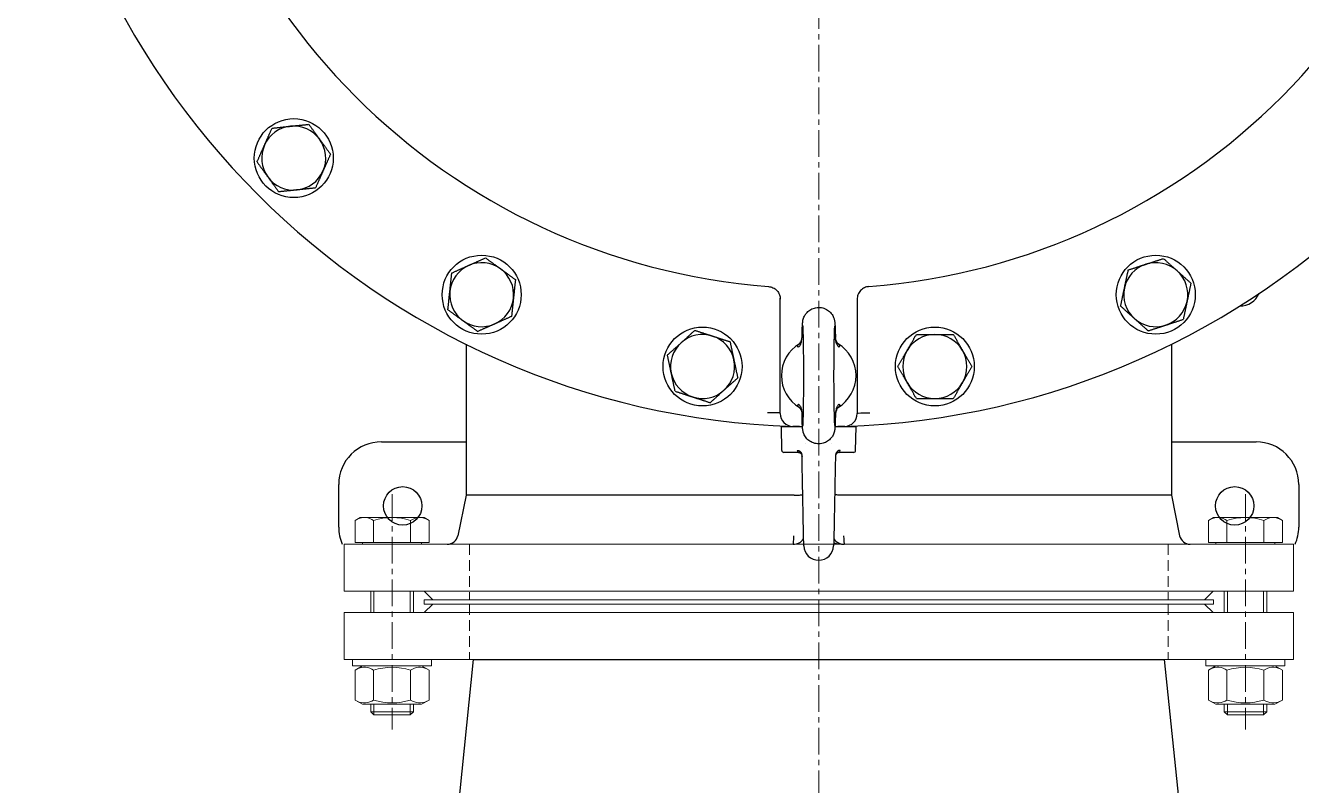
# Model space of a CAD drawing. Header units: millimetres. Extents: x 47998 to 491357, y 29487 to 305355.
# Drawn here: x 49428.5 to 49488.3, y 30339.2 to 30374.8 of the extents above; entities that cross this region are included whole.
import ezdxf

# ---------------------------------------------------------------- set-up
doc = ezdxf.new("R2010")
doc.units = ezdxf.units.MM
doc.linetypes.add('GP kota 28.53_PBS_strojarstvo_rashladni_sustav$0$CENTER', pattern=[2, 1.25, -0.25, 0.25, -0.25])
doc.linetypes.add('GP kota 28.53_PBS_strojarstvo_rashladni_sustav$0$DASHED', pattern=[0.75, 0.5, -0.25])

msp = doc.modelspace()

# ---------------------------------------------------------------- linework, layer by layer
at = {"color": 4, "linetype": 'GP kota 28.53_PBS_strojarstvo_rashladni_sustav$0$CENTER', "lineweight": 9}
for p, q in [((49465.675, 30513.867), (49465.675, 30216.216)), ((49445.675, 30352.805), (49445.675, 30341.789)), ((49485.675, 30352.805), (49485.675, 30341.789))]:
    msp.add_line(p, q, dxfattribs=at)
at = {"color": 1, "linetype": 'Continuous', "lineweight": -3}
for p, q in [((49463.875, 30356.581), (49463.875, 30361.992)), ((49467.475, 30361.992), (49467.475, 30356.581)), ((49449.145, 30359.836), (49449.145, 30352.761)), ((49464.73, 30359.69), (49464.672, 30359.771)), ((49466.621, 30359.69), (49466.679, 30359.771)), ((49482.205, 30359.836), (49482.205, 30352.761)), ((49463.276, 30356.64), (49463.875, 30356.64)), ((49464.73, 30357.033), (49464.672, 30356.951)), ((49466.621, 30357.033), (49466.679, 30356.951)), ((49464.914, 30355.961), (49463.925, 30355.961)), ((49463.945, 30354.859), (49463.925, 30355.961)), ((49467.425, 30355.961), (49466.437, 30355.961)), ((49467.406, 30354.859), (49467.425, 30355.961)), ((49445.175, 30355.261), (49449.145, 30355.261)), ((49464.73, 30354.761), (49464.045, 30354.761)), ((49464.732, 30354.761), (49464.73, 30354.761)), ((49465.075, 30355.174), (49465.075, 30355.174)), ((49466.275, 30355.174), (49466.275, 30355.174)), ((49466.621, 30354.761), (49466.619, 30354.761)), ((49467.306, 30354.761), (49466.621, 30354.761)), ((49482.205, 30355.261), (49486.175, 30355.261)), ((49464.895, 30354.555), (49464.895, 30354.555)), ((49466.456, 30354.555), (49466.456, 30354.555)), ((49443.175, 30351.261), (49443.175, 30353.261)), ((49488.175, 30353.261), (49488.175, 30351.261)), ((49449.145, 30352.761), (49448.757, 30350.861)), ((49464.517, 30352.761), (49449.145, 30352.761)), ((49464.517, 30352.761), (49464.517, 30352.761)), ((49466.833, 30352.761), (49466.834, 30352.761)), ((49482.205, 30352.761), (49466.834, 30352.761)), ((49482.205, 30352.761), (49482.594, 30350.861)), ((49449.482, 30345.061), (49447.895, 30329.57)), ((49449.48, 30345.061), (49481.87, 30345.061)), ((49449.48, 30345.061), (49481.87, 30345.061)), ((49481.872, 30345.061), (49483.455, 30329.57))]:
    msp.add_line(p, q, dxfattribs=at)
at = {"color": 1, "linetype": 'Continuous', "lineweight": 9, "extrusion": (0.5, -0.866025, 0)}
for p, q in [((49443.943, 30351.577), (49444.175, 30351.711)), ((49483.943, 30351.577), (49484.175, 30351.711)), ((49443.943, 30344.564), (49444.29, 30344.765)), ((49483.943, 30344.564), (49484.29, 30344.765)), ((49447.408, 30343.165), (49447.06, 30342.965)), ((49487.408, 30343.165), (49487.06, 30342.965))]:
    msp.add_line(p, q, dxfattribs=at)
at = {"color": 1, "linetype": 'Continuous', "lineweight": 9, "extrusion": (-3.06162e-16, -1, 0)}
for p, q in [((49444.175, 30351.711), (49447.175, 30351.711)), ((49487.175, 30351.711), (49484.175, 30351.711)), ((49447.408, 30350.541), (49443.943, 30350.541)), ((49483.943, 30350.541), (49487.408, 30350.541)), ((49444.29, 30342.965), (49447.06, 30342.965)), ((49487.06, 30342.965), (49484.29, 30342.965)), ((49446.675, 30342.618), (49444.675, 30342.618)), ((49446.522, 30342.465), (49444.829, 30342.465)), ((49484.675, 30342.618), (49486.675, 30342.618)), ((49484.829, 30342.465), (49486.522, 30342.465))]:
    msp.add_line(p, q, dxfattribs=at)
at = {"color": 1, "linetype": 'Continuous', "lineweight": 9, "extrusion": (-0.5, -0.866025, 0)}
for p, q in [((49447.408, 30351.577), (49447.175, 30351.711)), ((49487.408, 30351.577), (49487.175, 30351.711)), ((49447.408, 30344.564), (49447.06, 30344.765)), ((49487.408, 30344.564), (49487.06, 30344.765)), ((49443.943, 30343.165), (49444.29, 30342.965)), ((49483.943, 30343.165), (49484.29, 30342.965))]:
    msp.add_line(p, q, dxfattribs=at)
at = {"color": 1, "linetype": 'Continuous', "lineweight": 9, "extrusion": (-1, 3.06162e-16, 0)}
for p, q in [((49443.943, 30351.577), (49443.943, 30350.541)), ((49444.809, 30351.577), (49444.809, 30350.541)), ((49446.542, 30351.577), (49446.542, 30350.541)), ((49447.408, 30351.577), (49447.408, 30350.541)), ((49444.29, 30350.541), (49444.29, 30350.461)), ((49447.06, 30350.541), (49447.06, 30350.461)), ((49444.675, 30348.261), (49444.675, 30347.265)), ((49446.675, 30348.261), (49446.675, 30347.265)), ((49443.943, 30344.564), (49443.943, 30343.165)), ((49444.809, 30344.564), (49444.809, 30343.165)), ((49446.542, 30344.564), (49446.542, 30343.165)), ((49447.408, 30344.564), (49447.408, 30343.165)), ((49444.675, 30342.965), (49444.675, 30342.618)), ((49446.675, 30342.965), (49446.675, 30342.618))]:
    msp.add_line(p, q, dxfattribs=at)
at = {"color": 1, "linetype": 'Continuous', "lineweight": 9, "extrusion": (1, -3.06162e-16, 0)}
for p, q in [((49483.943, 30351.577), (49483.943, 30350.541)), ((49484.809, 30351.577), (49484.809, 30350.541)), ((49486.542, 30351.577), (49486.542, 30350.541)), ((49487.408, 30351.577), (49487.408, 30350.541)), ((49484.29, 30350.541), (49484.29, 30350.461)), ((49487.06, 30350.541), (49487.06, 30350.461)), ((49484.675, 30348.261), (49484.675, 30347.265)), ((49486.675, 30348.261), (49486.675, 30347.265)), ((49483.943, 30344.564), (49483.943, 30343.165)), ((49484.809, 30344.564), (49484.809, 30343.165)), ((49486.542, 30344.564), (49486.542, 30343.165)), ((49487.408, 30344.564), (49487.408, 30343.165)), ((49484.675, 30342.965), (49484.675, 30342.618)), ((49486.675, 30342.965), (49486.675, 30342.618))]:
    msp.add_line(p, q, dxfattribs=at)
at = {"color": 1, "linetype": 'Continuous', "lineweight": 9}
for p, q in [((49443.425, 30348.261), (49443.425, 30350.461)), ((49487.925, 30350.461), (49443.425, 30350.461)), ((49487.925, 30350.461), (49487.925, 30348.261)), ((49487.925, 30348.261), (49443.425, 30348.261)), ((49447.585, 30347.861), (49447.185, 30348.261)), ((49483.765, 30347.861), (49484.165, 30348.261)), ((49484.175, 30347.861), (49447.175, 30347.861)), ((49447.175, 30347.661), (49447.175, 30347.861)), ((49484.175, 30347.661), (49447.175, 30347.661)), ((49447.585, 30347.661), (49447.185, 30347.265)), ((49483.765, 30347.661), (49484.165, 30347.265)), ((49484.175, 30347.661), (49484.175, 30347.861)), ((49443.425, 30347.261), (49443.425, 30345.061)), ((49487.925, 30347.261), (49443.425, 30347.261)), ((49487.925, 30347.265), (49487.925, 30345.065)), ((49487.925, 30345.061), (49443.425, 30345.061)), ((49443.825, 30345.065), (49443.825, 30344.765)), ((49447.525, 30345.065), (49443.825, 30345.065)), ((49443.825, 30344.765), (49447.525, 30344.765)), ((49447.525, 30344.765), (49447.525, 30345.065)), ((49483.825, 30344.765), (49483.825, 30345.065)), ((49483.825, 30345.065), (49487.525, 30345.065)), ((49487.525, 30344.765), (49483.825, 30344.765)), ((49487.525, 30345.065), (49487.525, 30344.765))]:
    msp.add_line(p, q, dxfattribs=at)
at = {"color": 5, "linetype": 'GP kota 28.53_PBS_strojarstvo_rashladni_sustav$0$DASHED', "lineweight": 15}
for p, q in [((49449.3, 30350.461), (49449.3, 30347.861)), ((49482.05, 30350.461), (49482.05, 30347.861)), ((49449.3, 30347.661), (49449.3, 30345.061)), ((49482.05, 30347.661), (49482.05, 30345.061))]:
    msp.add_line(p, q, dxfattribs=at)
at = {"color": 4, "linetype": 'Continuous', "lineweight": 9, "extrusion": (-1, 3.06162e-16, 0)}
for p, q in [((49444.829, 30348.261), (49444.829, 30347.265)), ((49446.522, 30348.261), (49446.522, 30347.265)), ((49444.829, 30342.965), (49444.829, 30342.465)), ((49446.522, 30342.965), (49446.522, 30342.465))]:
    msp.add_line(p, q, dxfattribs=at)
at = {"color": 4, "linetype": 'Continuous', "lineweight": 9, "extrusion": (1, -3.06162e-16, 0)}
for p, q in [((49484.829, 30348.261), (49484.829, 30347.265)), ((49486.522, 30348.261), (49486.522, 30347.265)), ((49484.829, 30342.965), (49484.829, 30342.465)), ((49486.522, 30342.965), (49486.522, 30342.465))]:
    msp.add_line(p, q, dxfattribs=at)
at = {"color": 1, "linetype": 'Continuous', "lineweight": 9, "extrusion": (-0.707107, -0.707107, 0)}
for p, q in [((49444.675, 30342.618), (49444.829, 30342.465)), ((49484.829, 30342.465), (49484.675, 30342.618))]:
    msp.add_line(p, q, dxfattribs=at)
at = {"color": 1, "linetype": 'Continuous', "lineweight": 9, "extrusion": (0.707107, -0.707107, 0)}
for p, q in [((49446.522, 30342.465), (49446.675, 30342.618)), ((49486.675, 30342.618), (49486.522, 30342.465))]:
    msp.add_line(p, q, dxfattribs=at)
at = {"color": 1, "linetype": 'Continuous', "lineweight": -3}
for centre, radius in [((49441.068, 30368.554), 1.85), ((49449.877, 30362.154), 1.85), ((49481.474, 30362.154), 1.85), ((49460.231, 30358.79), 1.85), ((49471.119, 30358.79), 1.85), ((49446.175, 30352.261), 0.9), ((49485.175, 30352.261), 0.9)]:
    msp.add_circle(centre, radius, dxfattribs=at)
for centre, radius, start, end in [((49465.675, 30393.161), 37.2, 181.87889, 268.12111), ((49465.675, 30393.161), 37.2, 271.87889, 358.12111), ((49465.675, 30393.161), 30.715, 184.39815, 265.60185), ((49465.675, 30393.161), 30.715, 274.39815, 355.60185), ((49441.068, 30368.554), 1.5, 96, 156), ((49441.068, 30368.554), 1.5, 36, 96), ((49441.068, 30368.554), 1.5, 156, 216), ((49441.068, 30368.554), 1.5, 336, 36), ((49441.068, 30368.554), 1.5, 276, 336), ((49441.068, 30368.554), 1.5, 216, 276), ((49449.877, 30362.154), 1.5, 114, 174), ((49449.877, 30362.154), 1.5, 54, 114), ((49449.877, 30362.154), 1.5, 354, 54), ((49481.474, 30362.154), 1.5, 108, 168), ((49481.474, 30362.154), 1.5, 48, 108), ((49481.474, 30362.154), 1.5, 348, 48), ((49481.474, 30362.154), 1.5, 168, 228), ((49449.877, 30362.154), 1.5, 174, 234), ((49449.877, 30362.154), 1.5, 294, 354), ((49465.669, 30393.054), 31.093, 266.70248, 266.70252), ((49485.439, 30362.579), 0.95, 268.42874, 337.3158), ((49481.474, 30362.154), 1.5, 288, 348), ((49449.877, 30362.154), 1.5, 234, 294), ((49481.474, 30362.154), 1.5, 228, 288), ((49460.231, 30358.79), 1.5, 72, 132), ((49460.231, 30358.79), 1.5, 12, 72), ((49471.119, 30358.79), 1.5, 90, 150), ((49471.119, 30358.79), 1.5, 30, 90), ((49460.231, 30358.79), 1.5, 132, 192), ((49465.675, 30358.361), 1.75, 121.17041, 238.81926), ((49465.675, 30358.361), 1.75, 301.17039, 58.82953), ((49471.119, 30358.79), 1.5, 150, 210), ((49471.119, 30358.79), 1.5, 330, 30), ((49460.231, 30358.79), 1.5, 312, 12), ((49460.231, 30358.79), 1.5, 192, 252), ((49471.119, 30358.79), 1.5, 210, 270), ((49471.119, 30358.79), 1.5, 270, 330), ((49460.231, 30358.79), 1.5, 252, 312), ((49464.475, 30356.581), 0.6, 180, 268.12111), ((49466.875, 30356.581), 0.6, 271.87889, 0), ((49465.675, 30393.161), 37.2, 268.12111, 268.82631), ((49465.675, 30393.161), 37.2, 271.1737, 271.87889), ((49445.175, 30353.261), 2, 90, 180), ((49464.045, 30354.861), 0.1, 181, 270), ((49467.306, 30354.861), 0.1, 270, 359), ((49486.175, 30353.261), 2, 0, 90), ((49445.175, 30351.261), 2, 180, 203.57818), ((49486.175, 30351.261), 2, 336.42182, 0), ((49448.267, 30350.961), 0.5, 270, 348.45074), ((49464.475, 30351.061), 0.6, 270, 325.09207), ((49466.875, 30351.061), 0.6, 214.90798, 270), ((49483.084, 30350.961), 0.5, 191.54926, 270), ((49465.675, 30350.411), 0.7, 181.89232, 358.10768)]:
    msp.add_arc(centre, radius, start, end, dxfattribs=at)
at = {"color": 1, "linetype": 'Continuous', "lineweight": 9}
for centre, radius, start, end in [((49444.376, 30350.946), 0.766, 55.55313, 115.55313), ((49445.675, 30348.848), 2.864, 72.38753, 107.61247), ((49446.975, 30350.946), 0.766, 64.44687, 124.44687), ((49484.376, 30350.946), 0.766, 55.55313, 115.55313), ((49485.675, 30348.848), 2.864, 72.38753, 107.61247), ((49486.975, 30350.946), 0.766, 64.44687, 124.44687), ((49444.376, 30343.933), 0.766, 55.56153, 115.56153), ((49445.675, 30341.836), 2.862, 72.38303, 107.61697), ((49446.975, 30343.933), 0.766, 64.43847, 124.43847), ((49484.376, 30343.933), 0.766, 55.56153, 115.56153), ((49485.675, 30341.836), 2.862, 72.38303, 107.61697), ((49486.975, 30343.933), 0.766, 64.43847, 124.43847), ((49444.376, 30343.797), 0.766, 244.43847, 304.43847), ((49445.675, 30345.893), 2.862, 252.38303, 287.61697), ((49446.975, 30343.797), 0.766, 235.56153, 295.56153), ((49484.376, 30343.797), 0.766, 244.43847, 304.43847), ((49485.675, 30345.893), 2.862, 252.38303, 287.61697), ((49486.975, 30343.797), 0.766, 235.56153, 295.56153)]:
    msp.add_arc(centre, radius, start, end, dxfattribs=at)
at = {"color": 1, "linetype": 'Continuous', "lineweight": -3}
for centre, major_axis, ratio, start_param, end_param in [((49468.075, 30356.581), (0.6, 0), 0.049036, 1.574013, 3.140787), ((49464.73, 30354.861), (0, 0.1), 0.579907, 1.588268, 3.141593), ((49466.621, 30354.861), (0, 0.1), 0.579907, 3.141593, 4.694915), ((49464.475, 30350.961), (0, 0.5), 0.068933, 3.143954, 4.510816), ((49466.875, 30351.061), (-1.1, 0), 0.545455, 1.102491, 1.570796), ((49466.875, 30350.961), (0, 0.5), 0.068933, 1.772369, 3.139231)]:
    msp.add_ellipse(centre, major_axis=major_axis, ratio=ratio, start_param=start_param, end_param=end_param, dxfattribs=at)
for points, weights in [([(49439.698, 30369.164), (49439.861, 30369.531), (49440.05, 30369.955)], [1.75055534995, 1.75055534995, 1.6248711306]), ([(49440.05, 30369.955), (49440.512, 30370.004), (49440.911, 30370.046)], [1.6248711306, 1.75055534995, 1.75055534995]), ([(49440.911, 30370.046), (49441.311, 30370.088), (49441.773, 30370.136)], [1.75055534995, 1.75055534995, 1.6248711306]), ([(49441.773, 30370.136), (49442.045, 30369.761), (49442.282, 30369.436)], [1.6248711306, 1.75055534995, 1.75055534995]), ([(49439.346, 30368.373), (49439.534, 30368.797), (49439.698, 30369.164)], [1.6248711306, 1.75055534995, 1.75055534995]), ([(49442.282, 30369.436), (49442.518, 30369.11), (49442.791, 30368.735)], [1.75055534995, 1.75055534995, 1.6248711306]), ([(49442.791, 30368.735), (49442.602, 30368.311), (49442.438, 30367.944)], [1.6248711306, 1.75055534995, 1.75055534995]), ([(49439.346, 30368.373), (49439.618, 30367.997), (49439.855, 30367.672)], [1.6248711306, 1.75055534995, 1.75055534995]), ([(49442.438, 30367.944), (49442.275, 30367.577), (49442.086, 30367.153)], [1.75055534995, 1.75055534995, 1.6248711306]), ([(49439.855, 30367.672), (49440.091, 30367.347), (49440.364, 30366.972)], [1.75055534995, 1.75055534995, 1.6248711306]), ([(49441.225, 30367.062), (49440.825, 30367.02), (49440.364, 30366.972)], [1.75055534995, 1.75055534995, 1.6248711306]), ([(49442.086, 30367.153), (49441.625, 30367.104), (49441.225, 30367.062)], [1.6248711306, 1.75055534995, 1.75055534995]), ([(49449.266, 30363.525), (49449.634, 30363.688), (49450.058, 30363.877)], [1.75055534995, 1.75055534995, 1.6248711306]), ([(49450.058, 30363.877), (49450.433, 30363.604), (49450.758, 30363.368)], [1.6248711306, 1.75055534995, 1.75055534995]), ([(49481.011, 30363.581), (49481.393, 30363.705), (49481.834, 30363.848)], [1.75055534995, 1.75055534995, 1.6248711306]), ([(49481.834, 30363.848), (49482.179, 30363.538), (49482.478, 30363.269)], [1.6248711306, 1.75055534995, 1.75055534995]), ([(49448.385, 30362.311), (49448.427, 30362.711), (49448.475, 30363.172)], [1.75055534995, 1.75055534995, 1.6248711306]), ([(49448.475, 30363.172), (49448.899, 30363.361), (49449.266, 30363.525)], [1.6248711306, 1.75055534995, 1.75055534995]), ([(49450.758, 30363.368), (49451.083, 30363.131), (49451.459, 30362.859)], [1.75055534995, 1.75055534995, 1.6248711306]), ([(49480.007, 30362.466), (49480.091, 30362.859), (49480.187, 30363.313)], [1.75055534995, 1.75055534995, 1.6248711306]), ([(49480.187, 30363.313), (49480.628, 30363.457), (49481.011, 30363.581)], [1.6248711306, 1.75055534995, 1.75055534995]), ([(49482.478, 30363.269), (49482.777, 30363), (49483.122, 30362.689)], [1.75055534995, 1.75055534995, 1.6248711306]), ([(49451.459, 30362.859), (49451.41, 30362.397), (49451.368, 30361.997)], [1.6248711306, 1.75055534995, 1.75055534995]), ([(49479.827, 30361.619), (49479.923, 30362.073), (49480.007, 30362.466)], [1.6248711306, 1.75055534995, 1.75055534995]), ([(49483.122, 30362.689), (49483.025, 30362.235), (49482.941, 30361.842)], [1.6248711306, 1.75055534995, 1.75055534995]), ([(49448.294, 30361.45), (49448.343, 30361.911), (49448.385, 30362.311)], [1.6248711306, 1.75055534995, 1.75055534995]), ([(49451.368, 30361.997), (49451.326, 30361.598), (49451.278, 30361.136)], [1.75055534995, 1.75055534995, 1.6248711306]), ([(49448.294, 30361.45), (49448.67, 30361.177), (49448.995, 30360.941)], [1.6248711306, 1.75055534995, 1.75055534995]), ([(49480.471, 30361.039), (49480.172, 30361.308), (49479.827, 30361.619)], [1.75055534995, 1.75055534995, 1.6248711306]), ([(49482.941, 30361.842), (49482.858, 30361.449), (49482.761, 30360.995)], [1.75055534995, 1.75055534995, 1.6248711306]), ([(49448.995, 30360.941), (49449.32, 30360.704), (49449.695, 30360.432)], [1.75055534995, 1.75055534995, 1.6248711306]), ([(49450.487, 30360.784), (49450.119, 30360.62), (49449.695, 30360.432)], [1.75055534995, 1.75055534995, 1.6248711306]), ([(49451.278, 30361.136), (49450.854, 30360.947), (49450.487, 30360.784)], [1.6248711306, 1.75055534995, 1.75055534995]), ([(49481.114, 30360.46), (49480.769, 30360.771), (49480.471, 30361.039)], [1.6248711306, 1.75055534995, 1.75055534995]), ([(49481.114, 30360.46), (49481.556, 30360.603), (49481.938, 30360.728)], [1.6248711306, 1.75055534995, 1.75055534995]), ([(49481.938, 30360.728), (49482.32, 30360.852), (49482.761, 30360.995)], [1.75055534995, 1.75055534995, 1.6248711306]), ([(49459.228, 30359.904), (49459.526, 30360.173), (49459.871, 30360.484)], [1.75055534995, 1.75055534995, 1.6248711306]), ([(49459.871, 30360.484), (49460.313, 30360.34), (49460.695, 30360.216)], [1.6248711306, 1.75055534995, 1.75055534995]), ([(49460.695, 30360.216), (49461.077, 30360.092), (49461.519, 30359.949)], [1.75055534995, 1.75055534995, 1.6248711306]), ([(49469.82, 30359.54), (49470.021, 30359.888), (49470.253, 30360.29)], [1.75055534995, 1.75055534995, 1.6248711306]), ([(49470.253, 30360.29), (49470.717, 30360.29), (49471.119, 30360.29)], [1.6248711306, 1.75055534995, 1.75055534995]), ([(49471.119, 30360.29), (49471.521, 30360.29), (49471.985, 30360.29)], [1.75055534995, 1.75055534995, 1.6248711306]), ([(49471.985, 30360.29), (49472.217, 30359.888), (49472.418, 30359.54)], [1.6248711306, 1.75055534995, 1.75055534995]), ([(49458.584, 30359.325), (49458.929, 30359.635), (49459.228, 30359.904)], [1.6248711306, 1.75055534995, 1.75055534995]), ([(49461.519, 30359.949), (49461.615, 30359.495), (49461.699, 30359.102)], [1.6248711306, 1.75055534995, 1.75055534995]), ([(49469.387, 30358.79), (49469.619, 30359.192), (49469.82, 30359.54)], [1.6248711306, 1.75055534995, 1.75055534995]), ([(49472.418, 30359.54), (49472.619, 30359.192), (49472.851, 30358.79)], [1.75055534995, 1.75055534995, 1.6248711306]), ([(49458.764, 30358.478), (49458.681, 30358.871), (49458.584, 30359.325)], [1.75055534995, 1.75055534995, 1.6248711306]), ([(49461.699, 30359.102), (49461.782, 30358.708), (49461.879, 30358.254)], [1.75055534995, 1.75055534995, 1.6248711306]), ([(49458.944, 30357.631), (49458.848, 30358.085), (49458.764, 30358.478)], [1.6248711306, 1.75055534995, 1.75055534995]), ([(49469.82, 30358.04), (49469.619, 30358.388), (49469.387, 30358.79)], [1.75055534995, 1.75055534995, 1.6248711306]), ([(49472.851, 30358.79), (49472.619, 30358.388), (49472.418, 30358.04)], [1.6248711306, 1.75055534995, 1.75055534995]), ([(49461.879, 30358.254), (49461.534, 30357.944), (49461.235, 30357.675)], [1.6248711306, 1.75055534995, 1.75055534995]), ([(49470.253, 30357.29), (49470.021, 30357.692), (49469.82, 30358.04)], [1.6248711306, 1.75055534995, 1.75055534995]), ([(49472.418, 30358.04), (49472.217, 30357.692), (49471.985, 30357.29)], [1.75055534995, 1.75055534995, 1.6248711306]), ([(49458.944, 30357.631), (49459.386, 30357.487), (49459.768, 30357.363)], [1.6248711306, 1.75055534995, 1.75055534995]), ([(49459.768, 30357.363), (49460.15, 30357.239), (49460.592, 30357.095)], [1.75055534995, 1.75055534995, 1.6248711306]), ([(49461.235, 30357.675), (49460.936, 30357.406), (49460.592, 30357.095)], [1.75055534995, 1.75055534995, 1.6248711306]), ([(49470.253, 30357.29), (49470.717, 30357.29), (49471.119, 30357.29)], [1.6248711306, 1.75055534995, 1.75055534995]), ([(49471.119, 30357.29), (49471.521, 30357.29), (49471.985, 30357.29)], [1.75055534995, 1.75055534995, 1.6248711306])]:
    msp.add_rational_spline(points, weights, degree=2, dxfattribs=at)
for points, knots in [([(49463.321, 30362.536), (49463.394, 30362.531), (49463.465, 30362.512), (49463.601, 30362.449), (49463.664, 30362.403), (49463.768, 30362.29), (49463.809, 30362.224), (49463.862, 30362.085), (49463.875, 30362.014), (49463.875, 30361.942), (49463.875, 30361.942), (49463.875, 30361.941)], [0, 0, 0, 0, 0.2186101, 0.2186101, 0.4507598, 0.4507598, 0.6832151, 0.6832151, 0.9002524, 0.9002524, 0.9016437, 0.9016437, 0.9016437, 0.9016437]), ([(49468.029, 30362.536), (49467.957, 30362.531), (49467.886, 30362.512), (49467.75, 30362.449), (49467.687, 30362.403), (49467.582, 30362.29), (49467.541, 30362.224), (49467.489, 30362.085), (49467.476, 30362.014), (49467.475, 30361.942), (49467.475, 30361.942), (49467.475, 30361.941)], [-0.9004468, -0.9004468, -0.9004468, -0.9004468, -0.6817895, -0.6817895, -0.4495896, -0.4495896, -0.2170841, -0.2170841, 0, 0, 0.0013916, 0.0013916, 0.0013916, 0.0013916]), ([(49464.893, 30360.141), (49464.897, 30360.331), (49464.901, 30360.49), (49464.909, 30360.676), (49464.912, 30360.73), (49464.917, 30360.809), (49464.92, 30360.838), (49464.925, 30360.885), (49464.927, 30360.899), (49464.934, 30360.939), (49464.939, 30360.967), (49464.957, 30361.032), (49464.968, 30361.065), (49464.996, 30361.13), (49465.012, 30361.161), (49465.058, 30361.239), (49465.092, 30361.284), (49465.182, 30361.378), (49465.242, 30361.424), (49465.376, 30361.5), (49465.453, 30361.528), (49465.579, 30361.552), (49465.627, 30361.557), (49465.758, 30361.557), (49465.842, 30361.543), (49465.997, 30361.49), (49466.071, 30361.45), (49466.2, 30361.351), (49466.256, 30361.29), (49466.322, 30361.193), (49466.34, 30361.16), (49466.369, 30361.1), (49466.38, 30361.072), (49466.394, 30361.029), (49466.4, 30361.011), (49466.41, 30360.971), (49466.415, 30360.95), (49466.421, 30360.913), (49466.424, 30360.898), (49466.429, 30360.856), (49466.431, 30360.834), (49466.439, 30360.741), (49466.443, 30360.662), (49466.451, 30360.446), (49466.455, 30360.305), (49466.458, 30360.141)], [0, 0, 0, 0, 0.812703, 0.812703, 1.237875, 1.237875, 1.520232, 1.520232, 1.626256, 1.626256, 1.767357, 1.767357, 1.883412, 1.883412, 1.991442, 1.991442, 2.160174, 2.160174, 2.38207, 2.38207, 2.623065, 2.623065, 2.76685, 2.76685, 3.014743, 3.014743, 3.259556, 3.259556, 3.502849, 3.502849, 3.617177, 3.617177, 3.711025, 3.711025, 3.775502, 3.775502, 3.875274, 3.875274, 3.983833, 3.983833, 4.19623, 4.19623, 4.834281, 4.834281, 5.533924, 5.533924, 5.533924, 5.533924]), ([(49464.975, 30358.361), (49464.975, 30358.619), (49464.974, 30358.879), (49464.97, 30359.372), (49464.967, 30359.611), (49464.961, 30360.029), (49464.957, 30360.214), (49464.949, 30360.501), (49464.944, 30360.611), (49464.939, 30360.683), (49464.938, 30360.695), (49464.938, 30360.695)], [0, 0, 0, 0, 0.772132, 0.772132, 1.559376, 1.559376, 2.344158, 2.344158, 3.111742, 3.111742, 3.360179, 3.360179, 3.360179, 3.360179]), ([(49466.413, 30360.695), (49466.413, 30360.695), (49466.413, 30360.695), (49466.413, 30360.694), (49466.412, 30360.686), (49466.41, 30360.652), (49466.408, 30360.615), (49466.402, 30360.494), (49466.399, 30360.393), (49466.392, 30360.125), (49466.389, 30359.944), (49466.383, 30359.532), (49466.38, 30359.295), (49466.377, 30358.826), (49466.375, 30358.593), (49466.375, 30358.361)], [5.903535, 5.903535, 5.903535, 5.903535, 5.909303, 5.909303, 6.107622, 6.107622, 6.477937, 6.477937, 7.070262, 7.070262, 7.803554, 7.803554, 8.574519, 8.574519, 9.268829, 9.268829, 9.268829, 9.268829]), ([(49464.672, 30359.771), (49464.713, 30359.801), (49464.75, 30359.835), (49464.78, 30359.87), (49464.798, 30359.892), (49464.813, 30359.915), (49464.826, 30359.938), (49464.835, 30359.952), (49464.842, 30359.966), (49464.848, 30359.981), (49464.876, 30360.043), (49464.889, 30360.105), (49464.893, 30360.168)], [0, 0, 0, 0, 0.001498404, 0.001498404, 0.001498404, 0.002415266, 0.002415266, 0.002415266, 0.002996807, 0.002996807, 0.002996807, 0.005553331, 0.005553331, 0.005553331, 0.005553331]), ([(49464.732, 30359.692), (49464.753, 30359.713), (49464.771, 30359.736), (49464.787, 30359.76), (49464.797, 30359.776), (49464.806, 30359.792), (49464.815, 30359.809), (49464.836, 30359.851), (49464.85, 30359.894), (49464.861, 30359.937), (49464.88, 30360.013), (49464.889, 30360.09), (49464.893, 30360.167)], [0, 0, 0, 0, 0.000877566, 0.000877566, 0.000877566, 0.001467306, 0.001467306, 0.001467306, 0.002934612, 0.002934612, 0.002934612, 0.005508983, 0.005508983, 0.005508983, 0.005508983]), ([(49466.679, 30359.771), (49466.638, 30359.801), (49466.601, 30359.835), (49466.571, 30359.87), (49466.552, 30359.893), (49466.536, 30359.917), (49466.522, 30359.941), (49466.515, 30359.954), (49466.508, 30359.968), (49466.502, 30359.981), (49466.475, 30360.043), (49466.462, 30360.105), (49466.458, 30360.168)], [0.000000002, 0.000000002, 0.000000002, 0.000000002, 0.001498404, 0.001498404, 0.001498404, 0.002459654, 0.002459654, 0.002459654, 0.002996807, 0.002996807, 0.002996807, 0.005553064, 0.005553064, 0.005553064, 0.005553064]), ([(49466.619, 30359.692), (49466.598, 30359.713), (49466.58, 30359.736), (49466.564, 30359.76), (49466.554, 30359.776), (49466.544, 30359.792), (49466.536, 30359.809), (49466.515, 30359.851), (49466.501, 30359.894), (49466.49, 30359.937), (49466.471, 30360.013), (49466.462, 30360.09), (49466.458, 30360.167)], [0, 0, 0, 0, 0.000877566, 0.000877566, 0.000877566, 0.001467306, 0.001467306, 0.001467306, 0.002934612, 0.002934612, 0.002934612, 0.005508973, 0.005508973, 0.005508973, 0.005508973]), ([(49464.848, 30359.892), (49464.835, 30359.885), (49464.823, 30359.877), (49464.767, 30359.843), (49464.735, 30359.82), (49464.713, 30359.803), (49464.709, 30359.8), (49464.708, 30359.799)], [2.6401081, 2.6401081, 2.6401081, 2.6401081, 2.7269226, 2.7269226, 3.0686634, 3.0686634, 3.2034938, 3.2034938, 3.2034938, 3.2034938]), ([(49466.642, 30359.799), (49466.64, 30359.801), (49466.626, 30359.813), (49466.578, 30359.846), (49466.545, 30359.868), (49466.503, 30359.892)], [0, 0, 0, 0, 0.2837834, 0.2837834, 0.5628961, 0.5628961, 0.5628961, 0.5628961]), ([(49464.938, 30356.028), (49464.938, 30356.028), (49464.938, 30356.028), (49464.938, 30356.028), (49464.939, 30356.036), (49464.941, 30356.071), (49464.943, 30356.108), (49464.949, 30356.229), (49464.952, 30356.33), (49464.959, 30356.598), (49464.962, 30356.779), (49464.968, 30357.19), (49464.971, 30357.428), (49464.974, 30357.896), (49464.975, 30358.13), (49464.975, 30358.361)], [5.903535, 5.903535, 5.903535, 5.903535, 5.909303, 5.909303, 6.107622, 6.107622, 6.477937, 6.477937, 7.070262, 7.070262, 7.803554, 7.803554, 8.574519, 8.574519, 9.268829, 9.268829, 9.268829, 9.268829]), ([(49466.375, 30358.361), (49466.375, 30358.104), (49466.377, 30357.843), (49466.381, 30357.35), (49466.384, 30357.112), (49466.39, 30356.694), (49466.394, 30356.509), (49466.402, 30356.222), (49466.407, 30356.111), (49466.412, 30356.04), (49466.413, 30356.028), (49466.413, 30356.028)], [0, 0, 0, 0, 0.772132, 0.772132, 1.559376, 1.559376, 2.344158, 2.344158, 3.111742, 3.111742, 3.360179, 3.360179, 3.360179, 3.360179]), ([(49464.672, 30356.951), (49464.713, 30356.921), (49464.75, 30356.888), (49464.78, 30356.852), (49464.809, 30356.816), (49464.832, 30356.779), (49464.848, 30356.742), (49464.876, 30356.679), (49464.889, 30356.617), (49464.893, 30356.555)], [0, 0, 0, 0, 0.001498404, 0.001498404, 0.001498404, 0.002996807, 0.002996807, 0.002996807, 0.005548719, 0.005548719, 0.005548719, 0.005548719]), ([(49464.708, 30356.923), (49464.709, 30356.922), (49464.719, 30356.914), (49464.759, 30356.886), (49464.789, 30356.865), (49464.834, 30356.838), (49464.841, 30356.834), (49464.848, 30356.83)], [0, 0, 0, 0, 0.2398306, 0.2398306, 0.5161634, 0.5161634, 0.5635887, 0.5635887, 0.5635887, 0.5635887]), ([(49464.732, 30357.031), (49464.753, 30357.01), (49464.771, 30356.987), (49464.787, 30356.963), (49464.797, 30356.947), (49464.806, 30356.93), (49464.815, 30356.913), (49464.836, 30356.872), (49464.85, 30356.829), (49464.861, 30356.785), (49464.88, 30356.709), (49464.889, 30356.632), (49464.893, 30356.555)], [0, 0, 0, 0, 0.000877566, 0.000877566, 0.000877566, 0.001467306, 0.001467306, 0.001467306, 0.002934612, 0.002934612, 0.002934612, 0.005508973, 0.005508973, 0.005508973, 0.005508973]), ([(49466.458, 30356.581), (49466.454, 30356.392), (49466.45, 30356.232), (49466.442, 30356.047), (49466.439, 30355.993), (49466.434, 30355.913), (49466.431, 30355.885), (49466.425, 30355.837), (49466.423, 30355.823), (49466.417, 30355.784), (49466.412, 30355.755), (49466.394, 30355.691), (49466.383, 30355.657), (49466.355, 30355.593), (49466.339, 30355.561), (49466.293, 30355.483), (49466.258, 30355.438), (49466.169, 30355.345), (49466.109, 30355.298), (49465.975, 30355.223), (49465.897, 30355.195), (49465.771, 30355.17), (49465.723, 30355.166), (49465.593, 30355.166), (49465.509, 30355.18), (49465.354, 30355.233), (49465.28, 30355.272), (49465.151, 30355.371), (49465.094, 30355.432), (49465.029, 30355.53), (49465.011, 30355.563), (49464.982, 30355.623), (49464.971, 30355.65), (49464.956, 30355.694), (49464.951, 30355.711), (49464.941, 30355.751), (49464.936, 30355.772), (49464.929, 30355.809), (49464.927, 30355.825), (49464.922, 30355.867), (49464.919, 30355.889), (49464.912, 30355.982), (49464.908, 30356.06), (49464.9, 30356.277), (49464.896, 30356.418), (49464.893, 30356.581)], [0, 0, 0, 0, 0.812703, 0.812703, 1.237875, 1.237875, 1.520232, 1.520232, 1.626256, 1.626256, 1.767357, 1.767357, 1.883412, 1.883412, 1.991442, 1.991442, 2.160174, 2.160174, 2.38207, 2.38207, 2.623065, 2.623065, 2.76685, 2.76685, 3.014743, 3.014743, 3.259556, 3.259556, 3.502849, 3.502849, 3.617177, 3.617177, 3.711025, 3.711025, 3.775502, 3.775502, 3.875274, 3.875274, 3.983833, 3.983833, 4.19623, 4.19623, 4.834281, 4.834281, 5.533924, 5.533924, 5.533924, 5.533924]), ([(49466.619, 30357.031), (49466.598, 30357.01), (49466.58, 30356.987), (49466.564, 30356.963), (49466.554, 30356.947), (49466.544, 30356.93), (49466.536, 30356.913), (49466.515, 30356.872), (49466.501, 30356.829), (49466.49, 30356.785), (49466.471, 30356.709), (49466.462, 30356.632), (49466.458, 30356.555)], [0, 0, 0, 0, 0.000877566, 0.000877566, 0.000877566, 0.001467306, 0.001467306, 0.001467306, 0.002934612, 0.002934612, 0.002934612, 0.005508983, 0.005508983, 0.005508983, 0.005508983]), ([(49466.679, 30356.951), (49466.638, 30356.922), (49466.601, 30356.888), (49466.571, 30356.852), (49466.553, 30356.83), (49466.537, 30356.807), (49466.524, 30356.784), (49466.516, 30356.77), (49466.509, 30356.756), (49466.502, 30356.742), (49466.475, 30356.679), (49466.462, 30356.617), (49466.458, 30356.555)], [0, 0, 0, 0, 0.001498404, 0.001498404, 0.001498404, 0.002419827, 0.002419827, 0.002419827, 0.002996807, 0.002996807, 0.002996807, 0.005553398, 0.005553398, 0.005553398, 0.005553398]), ([(49466.503, 30356.83), (49466.507, 30356.832), (49466.511, 30356.835), (49466.563, 30356.866), (49466.599, 30356.89), (49466.633, 30356.915), (49466.641, 30356.922), (49466.643, 30356.923)], [2.6403355, 2.6403355, 2.6403355, 2.6403355, 2.6668441, 2.6668441, 3.0019038, 3.0019038, 3.2038233, 3.2038233, 3.2038233, 3.2038233]), ([(49464.913, 30355.969), (49464.865, 30355.97), (49464.818, 30355.971), (49464.772, 30355.972), (49464.686, 30355.974), (49464.605, 30355.977), (49464.531, 30355.979)], [0.03309811, 0.03309811, 0.03309811, 0.03309811, 0.034720308, 0.034720308, 0.034720308, 0.037813511, 0.037813511, 0.037813511, 0.037813511]), ([(49466.575, 30355.972), (49466.532, 30355.971), (49466.487, 30355.97), (49466.442, 30355.969), (49466.44, 30355.969), (49466.439, 30355.969), (49466.437, 30355.969)], [0.01575563, 0.01575563, 0.01575563, 0.01575563, 0.017281437, 0.017281437, 0.017281437, 0.017333783, 0.017333783, 0.017333783, 0.017333783]), ([(49466.825, 30355.979), (49466.824, 30355.979), (49466.822, 30355.979), (49466.821, 30355.979), (49466.747, 30355.977), (49466.666, 30355.974), (49466.58, 30355.972)], [0.012540228, 0.012540228, 0.012540228, 0.012540228, 0.012604504, 0.012604504, 0.012604504, 0.015695683, 0.015695683, 0.015695683, 0.015695683]), ([(49464.672, 30354.859), (49464.713, 30354.861), (49464.75, 30354.849), (49464.78, 30354.829), (49464.798, 30354.817), (49464.813, 30354.802), (49464.826, 30354.786), (49464.835, 30354.775), (49464.842, 30354.764), (49464.848, 30354.753), (49464.881, 30354.693), (49464.893, 30354.623), (49464.895, 30354.555)], [0, 0, 0, 0, 0.001498404, 0.001498404, 0.001498404, 0.002415266, 0.002415266, 0.002415266, 0.002996807, 0.002996807, 0.002996807, 0.005993615, 0.005993615, 0.005993615, 0.005993615]), ([(49464.732, 30354.761), (49464.753, 30354.761), (49464.771, 30354.757), (49464.787, 30354.75), (49464.797, 30354.746), (49464.806, 30354.74), (49464.815, 30354.734), (49464.836, 30354.719), (49464.85, 30354.7), (49464.861, 30354.68), (49464.883, 30354.64), (49464.891, 30354.597), (49464.895, 30354.555)], [0, 0, 0, 0, 0.000877566, 0.000877566, 0.000877566, 0.001467306, 0.001467306, 0.001467306, 0.002934612, 0.002934612, 0.002934612, 0.00586865, 0.00586865, 0.00586865, 0.00586865]), ([(49464.843, 30354.761), (49464.838, 30354.761), (49464.833, 30354.761), (49464.828, 30354.761), (49464.822, 30354.761), (49464.815, 30354.761), (49464.809, 30354.761), (49464.779, 30354.761), (49464.752, 30354.761), (49464.732, 30354.761)], [0.008898696, 0.008898696, 0.008898696, 0.008898696, 0.009440329, 0.009440329, 0.009440329, 0.010180853, 0.010180853, 0.010180853, 0.01357447, 0.01357447, 0.01357447, 0.01357447]), ([(49466.679, 30354.859), (49466.638, 30354.861), (49466.601, 30354.849), (49466.571, 30354.829), (49466.552, 30354.817), (49466.536, 30354.801), (49466.522, 30354.783), (49466.515, 30354.774), (49466.508, 30354.763), (49466.502, 30354.753), (49466.47, 30354.693), (49466.458, 30354.623), (49466.456, 30354.555)], [0.000000002, 0.000000002, 0.000000002, 0.000000002, 0.001498404, 0.001498404, 0.001498404, 0.002459654, 0.002459654, 0.002459654, 0.002996807, 0.002996807, 0.002996807, 0.005993615, 0.005993615, 0.005993615, 0.005993615]), ([(49466.619, 30354.761), (49466.598, 30354.761), (49466.58, 30354.757), (49466.564, 30354.75), (49466.554, 30354.746), (49466.544, 30354.74), (49466.536, 30354.734), (49466.515, 30354.719), (49466.501, 30354.7), (49466.49, 30354.68), (49466.468, 30354.64), (49466.46, 30354.597), (49466.456, 30354.555)], [0, 0, 0, 0, 0.000877566, 0.000877566, 0.000877566, 0.001467306, 0.001467306, 0.001467306, 0.002934612, 0.002934612, 0.002934612, 0.005868743, 0.005868743, 0.005868743, 0.005868743]), ([(49466.619, 30354.761), (49466.599, 30354.761), (49466.572, 30354.761), (49466.543, 30354.761), (49466.536, 30354.761), (49466.529, 30354.761), (49466.522, 30354.761), (49466.517, 30354.761), (49466.512, 30354.761), (49466.507, 30354.761)], [0.001142549, 0.001142549, 0.001142549, 0.001142549, 0.004544139, 0.004544139, 0.004544139, 0.005297671, 0.005297671, 0.005297671, 0.005841498, 0.005841498, 0.005841498, 0.005841498]), ([(49464.976, 30350.388), (49464.976, 30350.39), (49464.976, 30350.39), (49464.975, 30350.413), (49464.973, 30350.479), (49464.968, 30350.689), (49464.965, 30350.834), (49464.958, 30351.186), (49464.954, 30351.397), (49464.945, 30351.856), (49464.94, 30352.111), (49464.93, 30352.631), (49464.925, 30352.903), (49464.915, 30353.429), (49464.91, 30353.69), (49464.9, 30354.162), (49464.896, 30354.38), (49464.892, 30354.566)], [0, 0, 0, 0, 0.15608, 0.15608, 0.969293, 0.969293, 1.766953, 1.766953, 2.562665, 2.562665, 3.357559, 3.357559, 4.152749, 4.152749, 4.949717, 4.949717, 5.73255, 5.73255, 5.73255, 5.73255]), ([(49466.459, 30354.566), (49466.455, 30354.38), (49466.45, 30354.162), (49466.441, 30353.689), (49466.436, 30353.428), (49466.426, 30352.902), (49466.421, 30352.63), (49466.411, 30352.111), (49466.406, 30351.856), (49466.397, 30351.396), (49466.393, 30351.185), (49466.386, 30350.834), (49466.383, 30350.689), (49466.378, 30350.478), (49466.376, 30350.413), (49466.375, 30350.39), (49466.375, 30350.39), (49466.375, 30350.388)], [0, 0, 0, 0, 0.78292, 0.78292, 1.579889, 1.579889, 2.375084, 2.375084, 3.16998, 3.16998, 3.965691, 3.965691, 4.76335, 4.76335, 5.576576, 5.576576, 5.732143, 5.732143, 5.732143, 5.732143]), ([(49464.517, 30352.761), (49464.591, 30352.762), (49464.662, 30352.764), (49464.799, 30352.77), (49464.862, 30352.775), (49464.919, 30352.781), (49464.923, 30352.781), (49464.927, 30352.782)], [0.000001, 0.000001, 0.000001, 0.000001, 0.2205492, 0.2205492, 0.4526071, 0.4526071, 0.4709694, 0.4709694, 0.4709694, 0.4709694]), ([(49466.833, 30352.761), (49466.76, 30352.762), (49466.688, 30352.764), (49466.552, 30352.77), (49466.489, 30352.775), (49466.432, 30352.781), (49466.428, 30352.781), (49466.424, 30352.782)], [-0.9037962, -0.9037962, -0.9037962, -0.9037962, -0.6832036, -0.6832036, -0.451099, -0.451099, -0.432733, -0.432733, -0.432733, -0.432733])]:
    msp.add_open_spline(points, degree=3, knots=knots, dxfattribs=at)
for points in [[(49468.029, 30362.536), (49468.03, 30362.536), (49468.03, 30362.536), (49468.031, 30362.537)], [(49464.526, 30355.979), (49464.502, 30355.98), (49464.478, 30355.98), (49464.456, 30355.981)], [(49464.531, 30355.979), (49464.529, 30355.979), (49464.528, 30355.979), (49464.526, 30355.979)], [(49466.58, 30355.972), (49466.578, 30355.972), (49466.576, 30355.972), (49466.575, 30355.972)], [(49466.895, 30355.981), (49466.873, 30355.98), (49466.849, 30355.98), (49466.825, 30355.979)], [(49464.672, 30354.859), (49464.71, 30354.861), (49464.745, 30354.851), (49464.773, 30354.834)], [(49464.791, 30354.822), (49464.812, 30354.805), (49464.83, 30354.784), (49464.843, 30354.761)], [(49464.892, 30354.565), (49464.892, 30354.577), (49464.891, 30354.588), (49464.889, 30354.599)], [(49466.462, 30354.599), (49466.46, 30354.588), (49466.459, 30354.577), (49466.459, 30354.565)]]:
    msp.add_open_spline(points, degree=3, dxfattribs=at)

doc.saveas('drawing.dxf')
